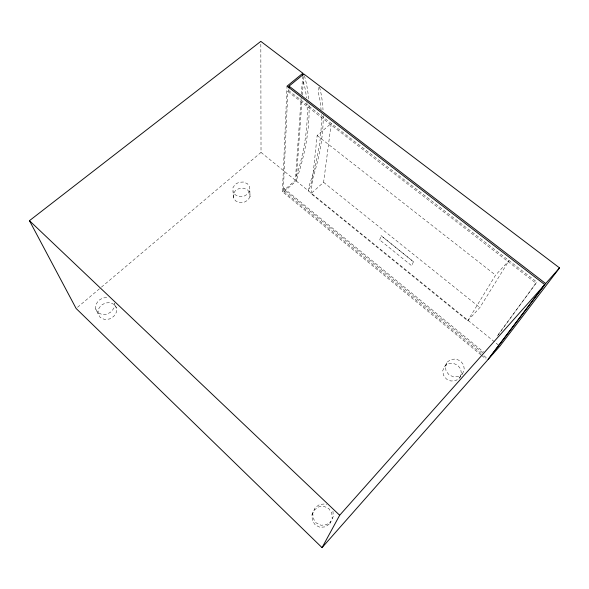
<?xml version="1.0" encoding="UTF-8"?>
<svg xmlns="http://www.w3.org/2000/svg" width="589" height="589" viewBox="0 0 589 589"><rect width="100%" height="100%" fill="white"/><g stroke="black" fill="none" stroke-linecap="round" stroke-linejoin="round"><path stroke-width="0.44" stroke-dasharray="2.94 2.21" d="M481.08 354.968L282.418 191.69L287.042 86.156M482.708 352.789L283.383 189.275L287.844 91.516L288.838 90.706L288.963 87.96M95.654 308.923L97.914 312.619L102.111 314.548L107.095 314.18L111.527 311.618L114.207 307.568L114.428 303.121L116.497 308.113L116.291 312.509L113.655 316.521L109.289 319.054L104.371 319.415L100.24 317.508L95.654 308.923L95.926 304.461L98.635 300.442L103.046 297.924L107.986 297.57M481.154 353.51L284.053 191.646L284.2 188.554L483.488 351.905M98.002 313.856L98.267 309.446L100.933 305.47L105.276 302.982L110.143 302.628L114.251 304.498L116.497 308.113M282.418 191.69L295.376 180.278L301.134 97.951M301.391 94.292L302.606 76.909M284.053 191.646L296.193 180.948L302.032 99.607M302.363 95.035L303.688 76.518M308.599 191.013L309.107 185.955L311.677 178.187A385.184 167.467 -42.1 0 0 321.292 114.472M318.966 87.238L318.391 93.003L319.827 99.475A385.184 167.467 -42.1 0 1 321.049 109.996M311.021 193.597L317.154 135.536L331.232 123.373L323.597 182.31L311.021 193.597L467.703 320.784L479.836 307.576L509.051 260.581L495.563 275.115L467.703 320.784M379.728 240.01L381.002 235.593L413.412 261.693L411.821 265.853L379.772 239.973M296.561 175.816L298.976 167.975A381.915 175.22 -41.6 0 0 306.884 102.383M312.766 512.702L313.12 518.291L316.138 522.892L321.027 525.255L326.468 524.733L330.966 521.471L329.884 523.614L325.452 526.831L320.099 527.346L315.284 525.02L312.317 520.485L311.971 514.985L315.167 507.644L319.65 504.442L325.025 503.934L326.645 504.707M462.49 373.831L464.301 369.539L463.572 364.849L460.517 360.998L455.96 359.01L451.1 359.4L447.235 362.073L442.751 370.51L443.414 375.164L446.41 379.007L450.938 381.009L455.776 380.604L459.604 377.917L462.49 373.831L458.61 376.548L453.707 376.953L449.105 374.928L446.064 371.033L445.38 366.329L447.235 362.073M459.604 377.917L461.393 373.684L460.686 369.045L457.682 365.239L453.191 363.28L448.398 363.663L444.585 366.306M329.884 523.614L333.322 516.362L332.918 510.796M311.971 514.985L314.335 509.993L318.752 506.834L324.046 506.334L328.817 508.616L331.806 513.093L332.203 518.585M250.016 196.726L247.895 200.157L244.082 202.307L239.605 202.594L235.674 200.93L233.354 197.779L232.883 187.869L235.063 184.431L238.913 182.295L243.412 182.023L247.365 183.672L249.729 186.823L250.016 196.726L249.883 192.949L247.557 189.827L243.647 188.185L239.208 188.465L235.409 190.578L233.259 193.987L233.354 197.779M249.861 190.637L247.711 194.098L243.846 196.27L239.303 196.557L235.32 194.878L232.972 191.69M498.139 334.766L536.822 282.057L288.838 90.706M497.344 336.061L536.822 282.057M413.412 261.693L381.002 235.593M283.383 189.275L284.2 188.554M77.534 307.303L100.734 287.719M101.441 287.123L261.023 152.404L260.817 41.37M287.844 91.516L535.887 283.103M317.154 135.536L495.563 275.115M323.597 182.31L479.836 307.576M261.023 152.404L295.376 180.278M296.193 180.948L499.126 345.618M483.989 355.837L488.244 359.327M481.787 355.55L486.043 359.047M303.328 81.525L305.006 88.144A381.915 175.22 -41.6 0 1 306.479 97.958M304.403 75.709A386.428 177.576 -41.5 0 1 308.599 98.915M308.967 104.975A386.428 177.576 -41.5 0 1 296.208 180.941M319.599 87.246A389.749 169.735 -42.1 0 1 323.015 109.996M323.192 115.459A389.749 169.735 -42.1 0 1 308.614 191.005"/><path stroke-width="0.88" d="M288.963 87.96L289.052 86.127L303.865 74.015L559.55 267.914L499.84 346.199L488.244 359.327L545.65 283.545L559.55 267.914M302.665 75.996L302.856 73.25L260.817 41.37L29.45 220.684L76.128 308.489L322.05 547.63L487.464 360.21L544.715 284.605L287.042 86.156L302.856 73.25M322.05 547.63L339.669 515.257L544.715 284.605M289.052 86.127L545.65 283.545M29.45 220.684L339.669 515.257"/></g></svg>
